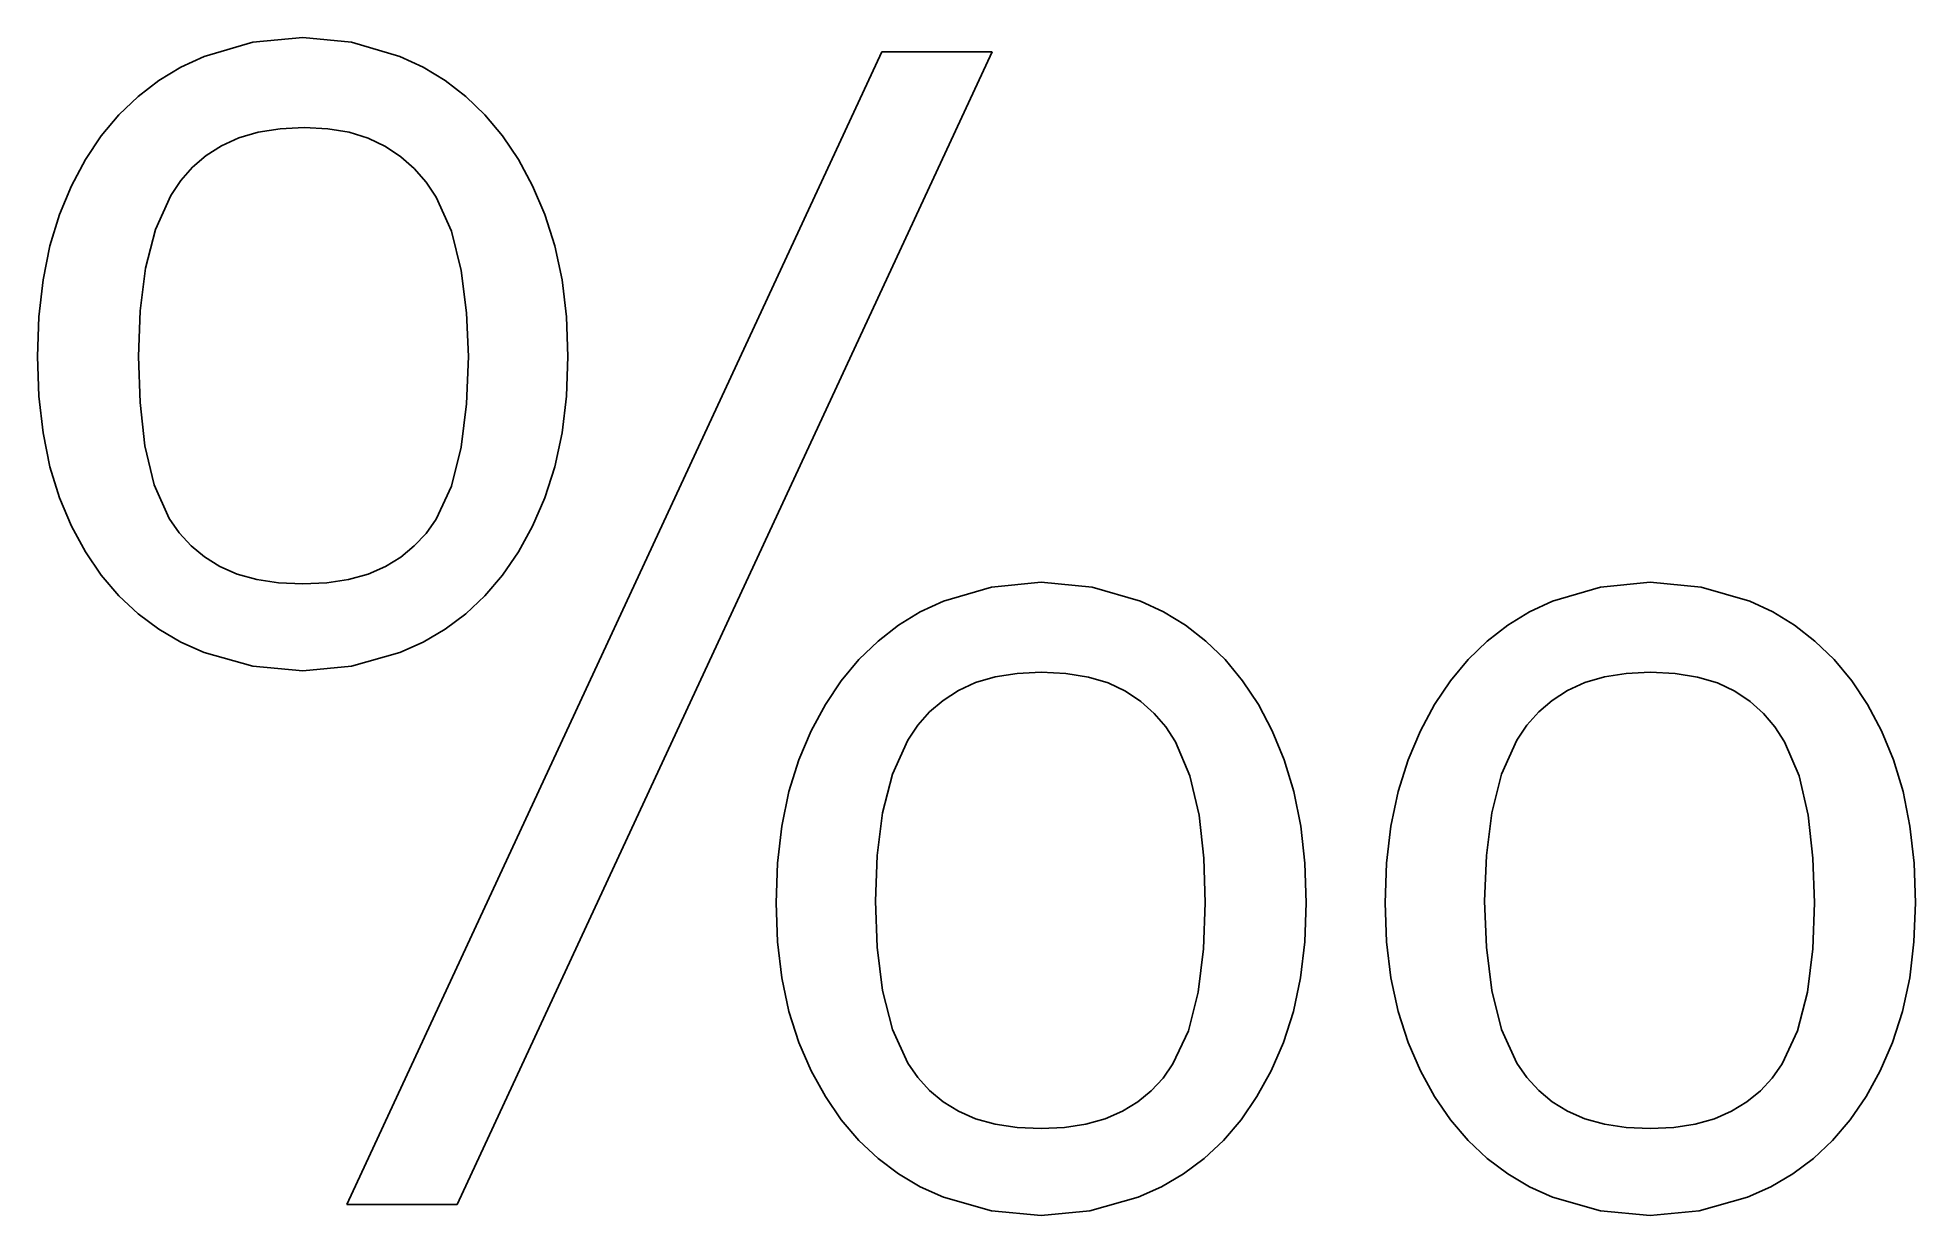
# Model space of a CAD drawing. Extents: x 0.8 to 17.3, y -0.1 to 10.3.
import ezdxf

# ---------------------------------------------------------------- set-up
doc = ezdxf.new("R2010")
doc.units = 0
doc.layers.get('0').update_dxf_attribs({"linetype": 'CONTINUOUS'})

msp = doc.modelspace()

# ---------------------------------------------------------------- linework, layer by layer
at = {"color": 0}
for p, q in [((2.65799, 10.2222), (3.09722, 10.2639)), ((3.09722, 10.2639), (3.52604, 10.2222)), ((2.02344, 10.0027), (2.22917, 10.0972)), ((2.22917, 10.0972), (2.65799, 10.2222)), ((3.48611, 0), (8.19444, 10.1389)), ((3.52604, 10.2222), (3.95139, 10.0972)), ((3.95139, 10.0972), (4.15707, 10.0027)), ((9.16667, 10.1389), (4.45833, 0)), ((8.19444, 10.1389), (9.16667, 10.1389)), ((1.82986, 9.88547), (2.02344, 10.0027)), ((4.15707, 10.0027), (4.35064, 9.88547)), ((1.64844, 9.74571), (1.82986, 9.88547)), ((4.35064, 9.88547), (4.53207, 9.74571)), ((1.47917, 9.58333), (1.64844, 9.74571)), ((4.53207, 9.74571), (4.70139, 9.58333)), ((1.32416, 9.39844), (1.47917, 9.58333)), ((2.7066, 9.43235), (2.53429, 9.38243)), ((2.89887, 9.46229), (2.7066, 9.43235)), ((3.11111, 9.47222), (2.89887, 9.46229)), ((3.31728, 9.46181), (3.11111, 9.47222)), ((3.50521, 9.43056), (3.31728, 9.46181)), ((3.67486, 9.37847), (3.50521, 9.43056)), ((4.70139, 9.58333), (4.85678, 9.39844)), ((1.18571, 9.19097), (1.32416, 9.39844)), ((2.38194, 9.3125), (2.24735, 9.22526)), ((2.53429, 9.38243), (2.38194, 9.3125)), ((3.82639, 9.30556), (3.67486, 9.37847)), ((3.96089, 9.21528), (3.82639, 9.30556)), ((4.85678, 9.39844), (4.99653, 9.19097)), ((1.06375, 8.96094), (1.18571, 9.19097)), ((2.12847, 9.12326), (2.02517, 9.00651)), ((2.24735, 9.22526), (2.12847, 9.12326)), ((4.07981, 9.11111), (3.96089, 9.21528)), ((4.18311, 8.99306), (4.07981, 9.11111)), ((4.99653, 9.19097), (5.12061, 8.96094)), ((0.958333, 8.70833), (1.06375, 8.96094)), ((2.02517, 9.00651), (1.9375, 8.875)), ((4.27083, 8.86111), (4.18311, 8.99306)), ((5.12061, 8.96094), (5.22917, 8.70833)), ((1.9375, 8.875), (1.80203, 8.57639)), ((4.40625, 8.56082), (4.27083, 8.86111)), ((0.873264, 8.43235), (0.958333, 8.70833)), ((5.22917, 8.70833), (5.31728, 8.43235)), ((0.8125, 8.132), (0.873264, 8.43235)), ((1.80203, 8.57639), (1.71528, 8.23611)), ((4.49306, 8.21528), (4.40625, 8.56082)), ((5.31728, 8.43235), (5.38021, 8.132)), ((0.776042, 7.80735), (0.8125, 8.132)), ((1.71528, 8.23611), (1.6684, 7.86117)), ((4.53993, 7.84207), (4.49306, 8.21528)), ((5.38021, 8.132), (5.41797, 7.80735)), ((0.763889, 7.45833), (0.776042, 7.80735)), ((1.6684, 7.86117), (1.65278, 7.45833)), ((4.55556, 7.45833), (4.53993, 7.84207)), ((5.41797, 7.80735), (5.43056, 7.45833)), ((0.776042, 7.10981), (0.763889, 7.45833)), ((1.65278, 7.45833), (1.66661, 7.05388)), ((4.53993, 7.0434), (4.55556, 7.45833)), ((5.43056, 7.45833), (5.41797, 7.10981)), ((0.8125, 6.78646), (0.776042, 7.10981)), ((5.41797, 7.10981), (5.38021, 6.78646)), ((1.66661, 7.05388), (1.70833, 6.67361)), ((4.49306, 6.65972), (4.53993, 7.0434)), ((0.873264, 6.48828), (0.8125, 6.78646)), ((5.38021, 6.78646), (5.31728, 6.48828)), ((1.70833, 6.67361), (1.78993, 6.32986)), ((4.40625, 6.31771), (4.49306, 6.65972)), ((0.958333, 6.21528), (0.873264, 6.48828)), ((5.31728, 6.48828), (5.22917, 6.21528)), ((1.78993, 6.32986), (1.92361, 6.03472)), ((4.27083, 6.02778), (4.40625, 6.31771)), ((1.06375, 5.96614), (0.958333, 6.21528)), ((5.22917, 6.21528), (5.12061, 5.96614)), ((1.18571, 5.73958), (1.06375, 5.96614)), ((1.92361, 6.03472), (2.01128, 5.90668)), ((4.18311, 5.90278), (4.27083, 6.02778)), ((5.12061, 5.96614), (4.99647, 5.73958)), ((2.01128, 5.90668), (2.11458, 5.7934)), ((2.11458, 5.7934), (2.23346, 5.69488)), ((3.96094, 5.69444), (4.07986, 5.79167)), ((4.07986, 5.79167), (4.18311, 5.90278)), ((1.32416, 5.53558), (1.18571, 5.73958)), ((2.23346, 5.69488), (2.36806, 5.61111)), ((3.82639, 5.61111), (3.96094, 5.69444)), ((4.99647, 5.73958), (4.85672, 5.53558)), ((1.47917, 5.35417), (1.32416, 5.53558)), ((2.36806, 5.61111), (2.5204, 5.54432)), ((2.5204, 5.54432), (2.69271, 5.49658)), ((2.69271, 5.49658), (2.88499, 5.46793)), ((2.88499, 5.46793), (3.09722, 5.45833)), ((3.09722, 5.45833), (3.3094, 5.46793)), ((3.3094, 5.46793), (3.50168, 5.49658)), ((3.50168, 5.49658), (3.67399, 5.54432)), ((3.67399, 5.54432), (3.82639, 5.61111)), ((4.85672, 5.53558), (4.70139, 5.35417)), ((9.15972, 5.43056), (9.59722, 5.47222)), ((9.59722, 5.47222), (10.0451, 5.43056)), ((14.5208, 5.43056), (14.9583, 5.47222)), ((14.9583, 5.47222), (15.4063, 5.43056)), ((1.64844, 5.19536), (1.47917, 5.35417)), ((4.70139, 5.35417), (4.53207, 5.19536)), ((8.53342, 5.21099), (8.73611, 5.30556)), ((8.73611, 5.30556), (9.15972, 5.43056)), ((10.0451, 5.43056), (10.4722, 5.30556)), ((10.4722, 5.30556), (10.6749, 5.21099)), ((13.8946, 5.21099), (14.0972, 5.30556)), ((14.0972, 5.30556), (14.5208, 5.43056)), ((15.4063, 5.43056), (15.8333, 5.30556)), ((15.8333, 5.30556), (16.036, 5.21099)), ((1.82986, 5.05908), (1.64844, 5.19536)), ((4.53207, 5.19536), (4.35064, 5.05908)), ((8.34201, 5.09381), (8.53342, 5.21099)), ((10.6749, 5.21099), (10.8663, 5.09381)), ((13.7031, 5.09381), (13.8946, 5.21099)), ((16.036, 5.21099), (16.2274, 5.09381)), ((2.02344, 4.94536), (1.82986, 5.05908)), ((4.35064, 5.05908), (4.15707, 4.94536)), ((8.16189, 4.95404), (8.34201, 5.09381)), ((10.8663, 5.09381), (11.0464, 4.95404)), ((13.523, 4.95404), (13.7031, 5.09381)), ((16.2274, 5.09381), (16.4075, 4.95404)), ((2.22917, 4.85417), (2.02344, 4.94536)), ((2.65799, 4.73438), (2.22917, 4.85417)), ((3.95139, 4.85417), (3.52604, 4.73438)), ((4.15707, 4.94536), (3.95139, 4.85417)), ((7.99306, 4.79167), (8.16189, 4.95404)), ((11.0464, 4.95404), (11.2153, 4.79167)), ((13.3542, 4.79167), (13.523, 4.95404)), ((16.4075, 4.95404), (16.5764, 4.79167)), ((3.09722, 4.69444), (2.65799, 4.73438)), ((3.52604, 4.73438), (3.09722, 4.69444)), ((7.83767, 4.60633), (7.99306, 4.79167)), ((9.19271, 4.64068), (9.0204, 4.59076)), ((9.38499, 4.67063), (9.19271, 4.64068)), ((9.59722, 4.68056), (9.38499, 4.67063)), ((9.81549, 4.67014), (9.59722, 4.68056)), ((10.0121, 4.63889), (9.81549, 4.67014)), ((10.187, 4.58681), (10.0121, 4.63889)), ((11.2153, 4.79167), (11.3702, 4.60633)), ((13.1988, 4.60633), (13.3542, 4.79167)), ((14.5539, 4.64068), (14.3815, 4.59076)), ((14.7461, 4.67063), (14.5539, 4.64068)), ((14.9583, 4.68056), (14.7461, 4.67063)), ((15.1765, 4.67014), (14.9583, 4.68056)), ((15.3732, 4.63889), (15.1765, 4.67014)), ((15.5481, 4.58681), (15.3732, 4.63889)), ((16.5764, 4.79167), (16.7314, 4.60633)), ((7.69792, 4.39757), (7.83767, 4.60633)), ((8.86806, 4.52083), (8.73346, 4.4336)), ((9.0204, 4.59076), (8.86806, 4.52083)), ((10.3403, 4.51389), (10.187, 4.58681)), ((10.4744, 4.42361), (10.3403, 4.51389)), ((11.3702, 4.60633), (11.5087, 4.39757)), ((13.0591, 4.39757), (13.1988, 4.60633)), ((14.2292, 4.52083), (14.0946, 4.4336)), ((14.3815, 4.59076), (14.2292, 4.52083)), ((15.7014, 4.51389), (15.5481, 4.58681)), ((15.8356, 4.42361), (15.7014, 4.51389)), ((16.7314, 4.60633), (16.8699, 4.39757)), ((7.57378, 4.16542), (7.69792, 4.39757)), ((8.61458, 4.3316), (8.51128, 4.21485)), ((8.73346, 4.4336), (8.61458, 4.3316)), ((10.592, 4.31944), (10.4744, 4.42361)), ((10.6931, 4.20139), (10.592, 4.31944)), ((11.5087, 4.39757), (11.6306, 4.16542)), ((12.9349, 4.16542), (13.0591, 4.39757)), ((13.9757, 4.3316), (13.8724, 4.21485)), ((14.0946, 4.4336), (13.9757, 4.3316)), ((15.9532, 4.31944), (15.8356, 4.42361)), ((16.0543, 4.20139), (15.9532, 4.31944)), ((16.8699, 4.39757), (16.9918, 4.16542)), ((7.46528, 3.90972), (7.57378, 4.16542)), ((8.51128, 4.21485), (8.42361, 4.08333)), ((10.7778, 4.06944), (10.6931, 4.20139)), ((11.6306, 4.16542), (11.7361, 3.90972)), ((12.8264, 3.90972), (12.9349, 4.16542)), ((13.8724, 4.21485), (13.7847, 4.08333)), ((16.1389, 4.06944), (16.0543, 4.20139)), ((16.9918, 4.16542), (17.0972, 3.90972)), ((8.42361, 4.08333), (8.28814, 3.78472)), ((10.9062, 3.76915), (10.7778, 4.06944)), ((13.7847, 4.08333), (13.6492, 3.78472)), ((16.2674, 3.76915), (16.1389, 4.06944)), ((7.37711, 3.63064), (7.46528, 3.90972)), ((11.7361, 3.90972), (11.8211, 3.63064)), ((12.7382, 3.63064), (12.8264, 3.90972)), ((17.0972, 3.90972), (17.1822, 3.63064)), ((8.28814, 3.78472), (8.20139, 3.44444)), ((10.9861, 3.42361), (10.9062, 3.76915)), ((13.6492, 3.78472), (13.5625, 3.44444)), ((16.3472, 3.42361), (16.2674, 3.76915)), ((7.31418, 3.32813), (7.37711, 3.63064)), ((11.8211, 3.63064), (11.8819, 3.32813)), ((12.6753, 3.32813), (12.7382, 3.63064)), ((17.1822, 3.63064), (17.2431, 3.32813)), ((7.27642, 3.00222), (7.31418, 3.32813)), ((8.20139, 3.44444), (8.15451, 3.0695)), ((11.0278, 3.04688), (10.9861, 3.42361)), ((11.8819, 3.32813), (11.9183, 3.00222)), ((12.6375, 3.00222), (12.6753, 3.32813)), ((13.5625, 3.44444), (13.5156, 3.0695)), ((16.3889, 3.04688), (16.3472, 3.42361)), ((17.2431, 3.32813), (17.2794, 3.00222)), ((7.26389, 2.65278), (7.27642, 3.00222)), ((8.15451, 3.0695), (8.13889, 2.66667)), ((11.0417, 2.65278), (11.0278, 3.04688)), ((11.9183, 3.00222), (11.9306, 2.65278)), ((12.625, 2.65278), (12.6375, 3.00222)), ((13.5156, 3.0695), (13.5, 2.66667)), ((16.4028, 2.65278), (16.3889, 3.04688)), ((17.2794, 3.00222), (17.2917, 2.65278)), ((7.27642, 2.31033), (7.26389, 2.65278)), ((8.13889, 2.66667), (8.15451, 2.26221)), ((11.026, 2.24832), (11.0417, 2.65278)), ((11.9306, 2.65278), (11.918, 2.31033)), ((12.6375, 2.31033), (12.625, 2.65278)), ((13.5, 2.66667), (13.5156, 2.26221)), ((16.3872, 2.24832), (16.4028, 2.65278)), ((17.2917, 2.65278), (17.279, 2.31033)), ((7.31418, 1.99132), (7.27642, 2.31033)), ((8.15451, 2.26221), (8.20139, 1.88194)), ((10.9792, 1.86806), (11.026, 2.24832)), ((11.918, 2.31033), (11.8802, 1.99132)), ((12.6753, 1.99132), (12.6375, 2.31033)), ((13.5156, 2.26221), (13.5625, 1.88194)), ((16.3403, 1.86806), (16.3872, 2.24832)), ((17.279, 2.31033), (17.2414, 1.99132)), ((7.37711, 1.69575), (7.31418, 1.99132)), ((11.8802, 1.99132), (11.8173, 1.69575)), ((12.7382, 1.69575), (12.6753, 1.99132)), ((17.2414, 1.99132), (17.1783, 1.69575)), ((8.20139, 1.88194), (8.28814, 1.53819)), ((10.8924, 1.52604), (10.9792, 1.86806)), ((13.5625, 1.88194), (13.6492, 1.53819)), ((16.2535, 1.52604), (16.3403, 1.86806)), ((7.46528, 1.42361), (7.37711, 1.69575)), ((11.8173, 1.69575), (11.7292, 1.42361)), ((12.8264, 1.42361), (12.7382, 1.69575)), ((17.1783, 1.69575), (17.0903, 1.42361)), ((8.28814, 1.53819), (8.42361, 1.24306)), ((10.7569, 1.23611), (10.8924, 1.52604)), ((13.6492, 1.53819), (13.7847, 1.24306)), ((16.1181, 1.23611), (16.2535, 1.52604)), ((7.57378, 1.17448), (7.46528, 1.42361)), ((11.7292, 1.42361), (11.6206, 1.17448)), ((12.9349, 1.17448), (12.8264, 1.42361)), ((17.0903, 1.42361), (16.9817, 1.17448)), ((7.69792, 0.947917), (7.57378, 1.17448)), ((8.42361, 1.24306), (8.51128, 1.11502)), ((10.6693, 1.11111), (10.7569, 1.23611)), ((11.6206, 1.17448), (11.4965, 0.947917)), ((13.059, 0.947917), (12.9349, 1.17448)), ((13.7847, 1.24306), (13.8724, 1.11502)), ((16.0303, 1.11111), (16.1181, 1.23611)), ((16.9817, 1.17448), (16.8576, 0.947917)), ((8.51128, 1.11502), (8.61464, 1.00174)), ((8.61464, 1.00174), (8.7335, 0.903211)), ((10.4471, 0.902778), (10.566, 1)), ((10.566, 1), (10.6693, 1.11111)), ((13.8724, 1.11502), (13.9757, 1.00174)), ((13.9757, 1.00174), (14.0946, 0.903211)), ((15.8082, 0.902778), (15.9271, 1)), ((15.9271, 1), (16.0303, 1.11111)), ((7.83763, 0.743924), (7.69792, 0.947917)), ((8.7335, 0.903211), (8.86806, 0.819444)), ((10.3125, 0.819444), (10.4471, 0.902778)), ((11.4965, 0.947917), (11.3568, 0.743924)), ((13.1987, 0.743924), (13.059, 0.947917)), ((14.0946, 0.903211), (14.2292, 0.819444)), ((15.6736, 0.819444), (15.8082, 0.902778)), ((16.8576, 0.947917), (16.7179, 0.743924)), ((7.99306, 0.5625), (7.83763, 0.743924)), ((8.86806, 0.819444), (9.0204, 0.752658)), ((9.0204, 0.752658), (9.19271, 0.704915)), ((9.19271, 0.704915), (9.38499, 0.676269)), ((9.38499, 0.676269), (9.59722, 0.666667)), ((9.59722, 0.666667), (9.80339, 0.676269)), ((9.80339, 0.676269), (9.99132, 0.704915)), ((9.99132, 0.704915), (10.161, 0.752658)), ((10.161, 0.752658), (10.3125, 0.819444)), ((11.3568, 0.743924), (11.2014, 0.5625)), ((13.3542, 0.5625), (13.1987, 0.743924)), ((14.2292, 0.819444), (14.3815, 0.752658)), ((14.3815, 0.752658), (14.5539, 0.704915)), ((14.5539, 0.704915), (14.7461, 0.676269)), ((14.7461, 0.676269), (14.9583, 0.666667)), ((14.9583, 0.666667), (15.1644, 0.676269)), ((15.1644, 0.676269), (15.3525, 0.704915)), ((15.3525, 0.704915), (15.5221, 0.752658)), ((15.5221, 0.752658), (15.6736, 0.819444)), ((16.7179, 0.743924), (16.5625, 0.5625)), ((8.16189, 0.4037), (7.99306, 0.5625)), ((11.2014, 0.5625), (11.0321, 0.4037)), ((13.523, 0.4037), (13.3542, 0.5625)), ((16.5625, 0.5625), (16.3932, 0.4037)), ((8.34201, 0.267415), (8.16189, 0.4037)), ((11.0321, 0.4037), (10.8506, 0.267415)), ((13.7031, 0.267415), (13.523, 0.4037)), ((16.3932, 0.4037), (16.2118, 0.267415)), ((8.53342, 0.1537), (8.34201, 0.267415)), ((10.8506, 0.267415), (10.6571, 0.1537)), ((13.8946, 0.1537), (13.7031, 0.267415)), ((16.2118, 0.267415), (16.0182, 0.1537)), ((4.45833, 0), (3.48611, 0)), ((8.73611, 0.0625), (8.53342, 0.1537)), ((9.15972, -0.057292), (8.73611, 0.0625)), ((10.4514, 0.0625), (10.026, -0.057292)), ((10.6571, 0.1537), (10.4514, 0.0625)), ((14.0972, 0.0625), (13.8946, 0.1537)), ((14.5208, -0.057292), (14.0972, 0.0625)), ((15.8125, 0.0625), (15.3872, -0.057292)), ((16.0182, 0.1537), (15.8125, 0.0625)), ((9.59722, -0.097222), (9.15972, -0.057292)), ((10.026, -0.057292), (9.59722, -0.097222)), ((14.9583, -0.097222), (14.5208, -0.057292)), ((15.3872, -0.057292), (14.9583, -0.097222))]:
    msp.add_line(p, q, dxfattribs=at)

doc.saveas('drawing.dxf')
